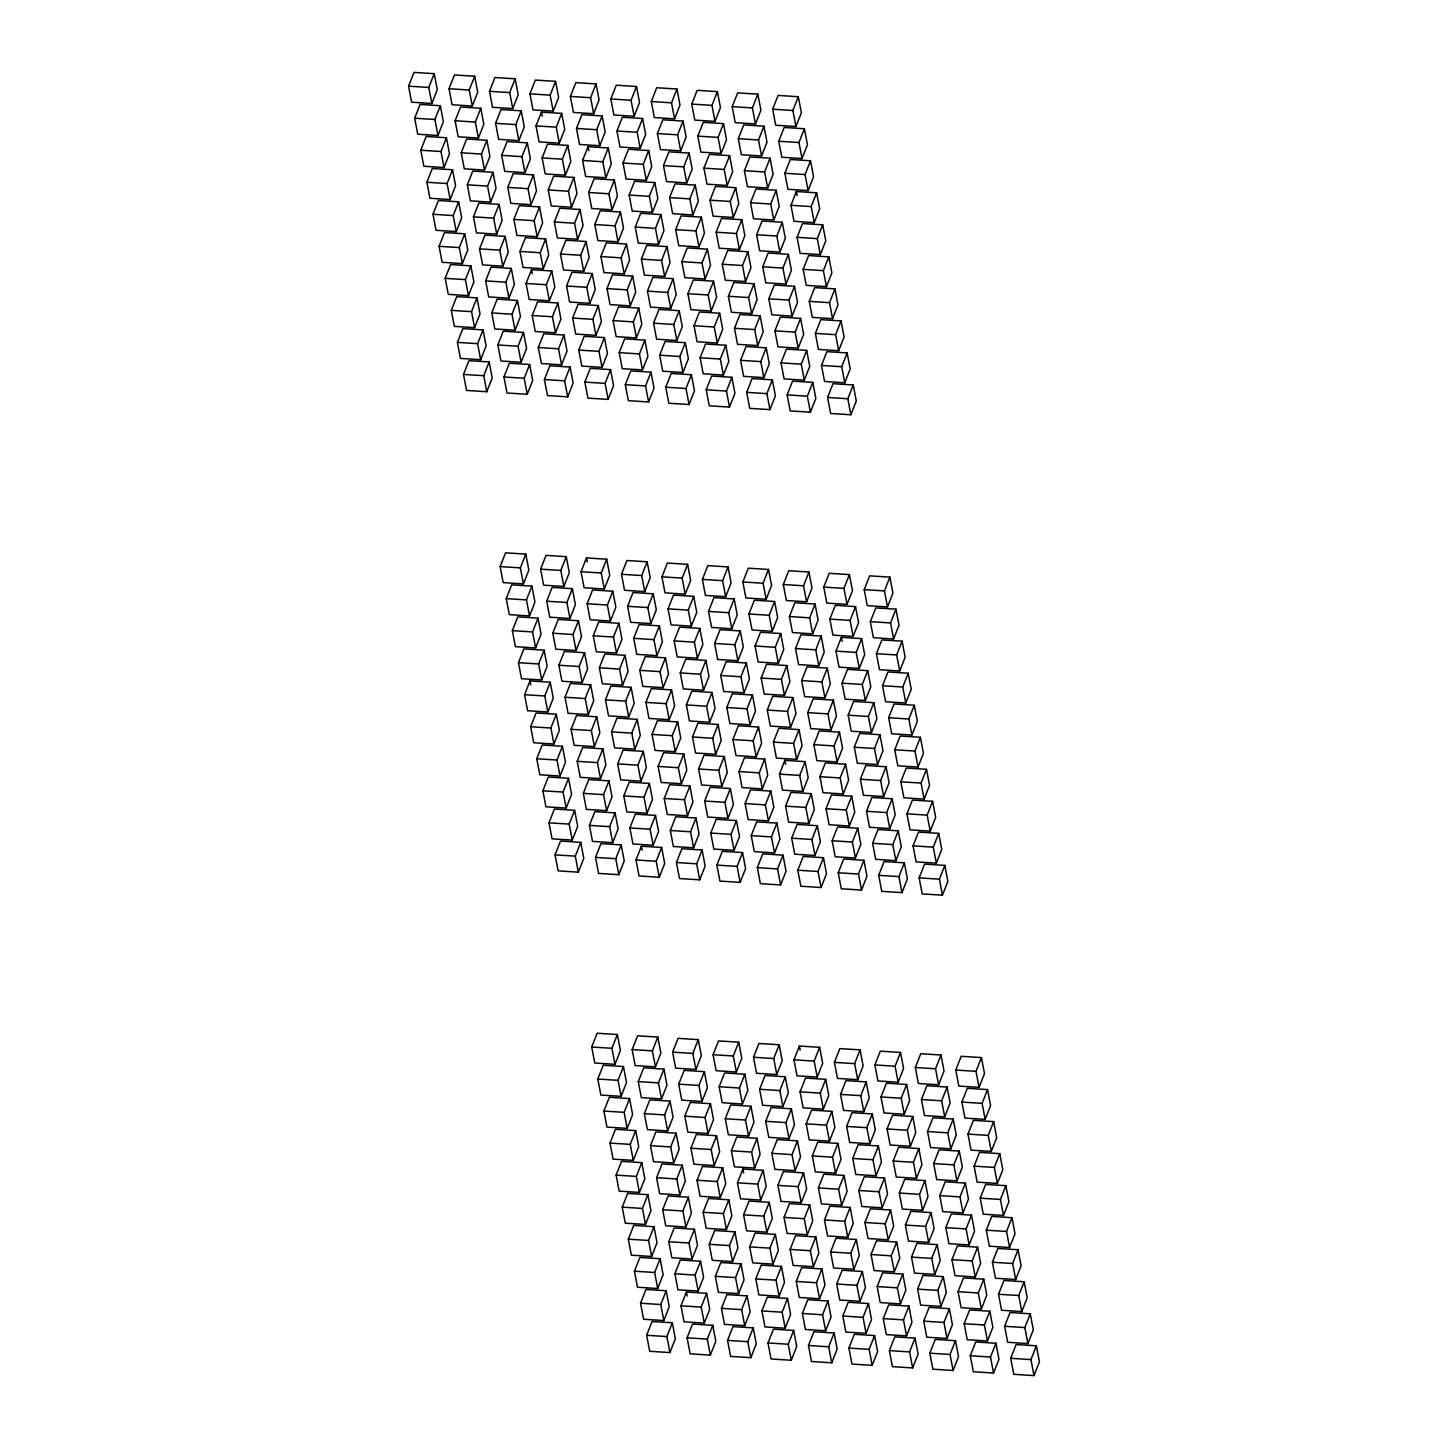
<?xml version="1.0" encoding="UTF-8"?>
<svg xmlns="http://www.w3.org/2000/svg" width="1448" height="1448" viewBox="0 0 1448 1448"><rect width="100%" height="100%" fill="white"/><g stroke="black" fill="none" stroke-linecap="round" stroke-linejoin="round"><path stroke-width="1.5" d="M408.571 86.174L414.001 72.4L434.219 73.685L437.278 89.685L431.848 103.478L411.612 102.193L408.571 86.174L428.789 87.459L434.219 73.685M414.671 118.211L420.101 104.437L440.319 105.704L443.378 121.722L437.948 135.497L417.73 134.212L414.671 118.211L434.907 119.478L440.319 105.704M420.771 150.23L426.201 136.456L446.437 137.741L449.477 153.741L444.047 167.534L423.83 166.249L420.771 150.23L441.007 151.515L446.437 137.741M449.025 88.744L454.455 74.952L474.673 76.237L477.731 92.256L472.301 106.03L452.066 104.745L449.025 88.744L469.243 90.011L474.673 76.237M426.889 182.267L432.3 168.493L452.536 169.76L455.595 185.778L450.165 199.553L429.929 198.267L426.889 182.267L447.106 183.534L452.536 169.76M455.125 120.763L460.555 106.989L480.772 108.274L483.831 124.275L478.401 138.067L458.183 136.782L455.125 120.763L475.36 122.048L480.772 108.274M432.988 214.286L438.418 200.512L458.636 201.797L461.695 217.797L456.265 231.59L436.029 230.304L432.988 214.286L453.206 215.571L458.636 201.797M461.224 152.8L466.654 139.008L486.89 140.293L489.931 156.312L484.501 170.086L464.283 168.801L461.224 152.8L481.46 154.067L486.89 140.293M489.478 91.296L494.908 77.522L515.126 78.807L518.185 94.808L512.755 108.582L492.519 107.315L489.478 91.296L509.696 92.582L515.126 78.807M439.088 246.323L444.518 232.549L464.736 233.816L467.794 249.834L462.365 263.608L442.147 262.323L439.088 246.323L459.324 247.59L464.736 233.816M467.342 184.819L472.754 171.045L492.99 172.33L496.049 188.331L490.619 202.123L470.383 200.838L467.342 184.819L487.56 186.104L492.99 172.33M495.578 123.315L501.008 109.541L521.226 110.826L524.285 126.845L518.855 140.619L498.637 139.334L495.578 123.315L515.814 124.6L521.226 110.826M445.188 278.342L450.618 264.568L470.853 265.853L473.894 281.853L468.464 295.645L448.247 294.36L445.188 278.342L465.423 279.627L470.853 265.853M473.442 216.856L478.872 203.064L499.089 204.349L502.148 220.368L496.718 234.142L476.483 232.857L473.442 216.856L493.659 218.123L499.089 204.349M501.678 155.352L507.108 141.578L527.344 142.863L530.384 158.864L524.954 172.638L504.737 171.371L501.678 155.352L521.914 156.637L527.344 142.863M529.932 93.849L535.362 80.074L555.579 81.36L558.638 97.378L553.208 111.152L532.973 109.867L529.932 93.849L550.149 95.134L555.579 81.36M451.305 310.379L456.717 296.605L476.953 297.872L480.012 313.89L474.582 327.664L454.346 326.379L451.305 310.379L471.523 311.646L476.953 297.872M479.541 248.875L484.971 235.101L505.189 236.386L508.248 252.386L502.818 266.179L482.6 264.894L479.541 248.875L499.777 250.16L505.189 236.386M507.796 187.389L513.207 173.597L533.443 174.882L536.502 190.901L531.072 204.675L510.836 203.39L507.796 187.389L528.013 188.656L533.443 174.882M536.031 125.885L541.462 112.111L561.679 113.378L564.738 129.397L559.308 143.171L539.09 141.904L536.031 125.885L556.267 127.171L561.679 113.378M457.405 342.398L462.835 328.624L483.053 329.909L486.112 345.909L480.682 359.701L460.464 358.416L457.405 342.398L477.623 343.683L483.053 329.909M485.641 280.912L491.071 267.12L511.307 268.405L514.348 284.423L508.936 298.197L488.7 296.912L485.641 280.912L505.877 282.179L511.307 268.405M513.895 219.408L519.325 205.634L539.543 206.919L542.602 222.92L537.172 236.694L516.936 235.427L513.895 219.408L534.113 220.693L539.543 206.919M542.131 157.904L547.561 144.13L567.797 145.415L570.838 161.434L565.408 175.208L545.19 173.923L542.131 157.904L562.367 159.19L567.797 145.415M570.385 96.419L575.815 82.645L596.033 83.912L599.092 99.93L593.662 113.704L573.426 112.437L570.385 96.419L590.603 97.704L596.033 83.912M463.505 374.435L468.935 360.661L489.171 361.928L492.211 377.946L486.781 391.72L466.564 390.435L463.505 374.435L483.741 375.702L489.171 361.928M491.759 312.931L497.171 299.157L517.407 300.442L520.466 316.442L515.036 330.234L494.8 328.949L491.759 312.931L511.977 314.216L517.407 300.442M519.995 251.445L525.425 237.653L545.643 238.938L548.702 254.957L543.271 268.731L523.054 267.446L519.995 251.445L540.231 252.712L545.643 238.938M548.249 189.941L553.661 176.167L573.897 177.434L576.956 193.453L571.526 207.227L551.29 205.96L548.249 189.941L568.467 191.227L573.897 177.434M576.485 128.438L581.915 114.663L602.133 115.949L605.192 131.967L599.762 145.741L579.544 144.456L576.485 128.438L596.721 129.723L602.133 115.949M497.859 344.968L503.289 331.176L523.506 332.461L526.565 348.479L521.135 362.253L500.918 360.968L497.859 344.968L518.076 346.235L523.506 332.461M526.095 283.464L531.525 269.69L551.76 270.975L554.801 286.976L549.389 300.75L529.154 299.483L526.095 283.464L546.33 284.749L551.76 270.975M554.349 221.96L559.779 208.186L579.996 209.471L583.055 225.49L577.625 239.264L557.389 237.979L554.349 221.96L574.566 223.245L579.996 209.471M582.585 160.475L588.015 146.701L608.25 147.968L611.291 163.986L605.861 177.76L585.644 176.493L582.585 160.475L602.821 161.76L608.25 147.968M610.839 98.971L616.269 85.197L636.486 86.482L639.545 102.5L634.115 116.274L613.88 114.989L610.839 98.971L631.057 100.256L636.486 86.482M503.958 376.987L509.388 363.213L529.624 364.498L532.665 380.498L527.235 394.29L507.017 393.005L503.958 376.987L524.194 378.272L529.624 364.498M532.212 315.501L537.624 301.709L557.86 302.994L560.919 319.012L555.489 332.787L535.253 331.502L532.212 315.501L552.43 316.768L557.86 302.994M560.448 253.997L565.878 240.223L586.096 241.49L589.155 257.509L583.725 271.283L563.507 270.016L560.448 253.997L580.684 255.282L586.096 241.49M588.702 192.493L594.114 178.719L614.35 180.005L617.409 196.023L611.979 209.797L591.743 208.512L588.702 192.493L608.92 193.779L614.35 180.005M616.939 131.008L622.369 117.234L642.586 118.501L645.645 134.519L640.215 148.293L619.997 147.008L616.939 131.008L637.174 132.275L642.586 118.501M538.312 347.52L543.742 333.746L563.96 335.031L567.019 351.031L561.589 364.806L541.371 363.538L538.312 347.52L558.53 348.805L563.96 335.031M566.548 286.016L571.978 272.242L592.214 273.527L595.255 289.546L589.843 303.32L569.607 302.035L566.548 286.016L586.784 287.301L592.214 273.527M594.802 224.53L600.232 210.756L620.45 212.023L623.509 228.042L618.079 241.816L597.843 240.549L594.802 224.53L615.02 225.816L620.45 212.023M623.038 163.027L628.468 149.253L648.704 150.538L651.745 166.556L646.315 180.33L626.097 179.045L623.038 163.027L643.274 164.312L648.704 150.538M651.292 101.541L656.722 87.749L676.94 89.034L679.999 105.052L674.569 118.827L654.333 117.541L651.292 101.541L671.51 102.808L676.94 89.034M544.412 379.557L549.842 365.765L570.078 367.05L573.118 383.068L567.688 396.843L547.471 395.557L544.412 379.557L564.648 380.824L570.078 367.05M572.666 318.053L578.078 304.279L598.314 305.546L601.373 321.565L595.942 335.339L575.707 334.072L572.666 318.053L592.884 319.338L598.314 305.546M600.902 256.549L606.332 242.775L626.55 244.06L629.609 260.079L624.179 273.853L603.961 272.568L600.902 256.549L621.138 257.834L626.55 244.06M629.156 195.064L634.568 181.29L654.804 182.557L657.863 198.575L652.433 212.349L632.197 211.082L629.156 195.064L649.374 196.331L654.804 182.557M657.392 133.56L662.822 119.786L683.04 121.071L686.099 137.071L680.669 150.863L660.451 149.578L657.392 133.56L677.628 134.845L683.04 121.071M578.766 350.072L584.196 336.298L604.413 337.583L607.472 353.602L602.042 367.376L581.824 366.091L578.766 350.072L598.983 351.357L604.413 337.583M607.002 288.586L612.432 274.812L632.667 276.079L635.708 292.098L630.296 305.872L610.061 304.605L607.002 288.586L627.237 289.872L632.667 276.079M500.139 566.602L505.569 552.828L525.787 554.095L528.846 570.114L523.416 583.888L503.18 582.603L500.139 566.602L520.357 567.869L525.787 554.095M635.256 227.083L640.686 213.309L660.903 214.594L663.962 230.612L658.532 244.386L638.296 243.101L635.256 227.083L655.473 228.368L660.903 214.594M663.492 165.597L668.922 151.823L689.158 153.09L692.198 169.108L686.768 182.882L666.551 181.597L663.492 165.597L683.727 166.864L689.158 153.09M691.746 104.093L697.176 90.319L717.394 91.604L720.452 107.605L715.022 121.397L694.787 120.112L691.746 104.093L711.964 105.378L717.394 91.604M584.865 382.109L590.295 368.335L610.531 369.602L613.572 385.621L608.142 399.395L587.924 398.128L584.865 382.109L605.101 383.394L610.531 369.602M613.119 320.605L618.531 306.831L638.767 308.116L641.826 324.135L636.396 337.909L616.16 336.624L613.119 320.605L633.337 321.89L638.767 308.116M506.239 598.621L511.669 584.847L531.887 586.132L534.946 602.151L529.516 615.925L509.298 614.64L506.239 598.621L526.475 599.906L531.887 586.132M641.355 259.12L646.785 245.346L667.003 246.613L670.062 262.631L664.632 276.405L644.414 275.138L641.355 259.12L661.591 260.387L667.003 246.613M669.61 197.616L675.021 183.842L695.257 185.127L698.316 201.127L692.886 214.919L672.65 213.634L669.61 197.616L689.827 198.901L695.257 185.127M697.846 136.13L703.276 122.338L723.493 123.623L726.552 139.642L721.122 153.416L700.904 152.131L697.846 136.13L718.081 137.397L723.493 123.623M619.219 352.642L624.649 338.868L644.867 340.135L647.926 356.154L642.496 369.928L622.278 368.661L619.219 352.642L639.437 353.927L644.867 340.135M512.339 630.658L517.769 616.884L538.004 618.151L541.045 634.17L535.615 647.944L515.398 646.659L512.339 630.658L532.574 631.925L538.004 618.151M647.455 291.139L652.885 277.364L673.121 278.649L676.162 294.668L670.75 308.442L650.514 307.157L647.455 291.139L667.691 292.424L673.121 278.649M540.593 569.154L546.023 555.38L566.24 556.666L569.299 572.666L563.869 586.458L543.634 585.173L540.593 569.154L560.81 570.44L566.24 556.666M675.709 229.653L681.139 215.879L701.357 217.146L704.416 233.164L698.986 246.938L678.75 245.653L675.709 229.653L695.927 230.92L701.357 217.146M703.945 168.149L709.375 154.375L729.611 155.66L732.652 171.66L727.222 185.453L707.004 184.168L703.945 168.149L724.181 169.434L729.611 155.66M732.199 106.645L737.629 92.871L757.847 94.156L760.906 110.175L755.476 123.949L735.24 122.664L732.199 106.645L752.417 107.93L757.847 94.156M625.319 384.661L630.749 370.887L650.985 372.172L654.025 388.191L648.595 401.965L628.378 400.68L625.319 384.661L645.555 385.946L650.985 372.172M518.456 662.677L523.868 648.903L544.104 650.188L547.163 666.207L541.733 679.981L521.497 678.696L518.456 662.677L538.674 663.962L544.104 650.188M653.573 323.176L658.985 309.401L679.221 310.668L682.279 326.687L676.85 340.461L656.614 339.194L653.573 323.176L673.791 324.442L679.221 310.668M546.692 601.192L552.122 587.399L572.34 588.684L575.399 604.703L569.969 618.477L549.751 617.192L546.692 601.192L566.928 602.459L572.34 588.684M681.809 261.672L687.239 247.898L707.457 249.183L710.516 265.183L705.086 278.975L684.868 277.69L681.809 261.672L702.045 262.957L707.457 249.183M710.063 200.186L715.475 186.394L735.711 187.679L738.77 203.697L733.34 217.472L713.104 216.186L710.063 200.186L730.281 201.453L735.711 187.679M738.299 138.682L743.729 124.908L763.947 126.193L767.006 142.194L761.576 155.968L741.358 154.701L738.299 138.682L758.535 139.967L763.947 126.193M524.556 694.714L529.986 680.94L550.204 682.207L553.263 698.226L547.833 712L527.597 710.715L524.556 694.714L544.774 695.981L550.204 682.207M659.673 355.194L665.103 341.42L685.32 342.705L688.379 358.724L682.949 372.498L662.731 371.213L659.673 355.194L679.89 356.479L685.32 342.705M552.792 633.21L558.222 619.436L578.458 620.721L581.499 636.722L576.069 650.514L555.851 649.229L552.792 633.21L573.028 634.495L578.458 620.721M687.909 293.709L693.339 279.935L713.574 281.202L716.615 297.22L711.203 310.994L690.967 309.709L687.909 293.709L708.144 294.976L713.574 281.202M581.046 571.725L586.476 557.933L606.694 559.218L609.753 575.236L604.323 589.01L584.087 587.725L581.046 571.725L601.264 572.992L606.694 559.218M716.163 232.205L721.593 218.431L741.81 219.716L744.869 235.716L739.439 249.508L719.204 248.223L716.163 232.205L736.38 233.49L741.81 219.716M744.399 170.701L749.829 156.927L770.064 158.212L773.105 174.231L767.675 188.005L747.458 186.72L744.399 170.701L764.635 171.986L770.064 158.212M772.653 109.215L778.083 95.441L798.301 96.708L801.359 112.727L795.929 126.501L775.694 125.234L772.653 109.215L792.87 110.501L798.301 96.708M530.656 726.733L536.086 712.959L556.304 714.244L559.362 730.263L553.932 744.037L533.715 742.752L530.656 726.733L550.892 728.018L556.304 714.244M665.772 387.231L671.202 373.457L691.438 374.724L694.479 390.743L689.049 404.517L668.831 403.25L665.772 387.231L686.008 388.498L691.438 374.724M558.91 665.247L564.322 651.455L584.558 652.74L587.616 668.759L582.187 682.533L561.951 681.248L558.91 665.247L579.128 666.514L584.558 652.74M694.026 325.728L699.438 311.954L719.674 313.239L722.733 329.239L717.303 343.031L697.067 341.746L694.026 325.728L714.244 327.013L719.674 313.239M587.146 603.744L592.576 589.97L612.794 591.255L615.852 607.255L610.423 621.047L590.205 619.762L587.146 603.744L607.382 605.029L612.794 591.255M722.262 264.242L727.692 250.45L747.91 251.735L750.969 267.753L745.539 281.527L725.321 280.242L722.262 264.242L742.498 265.509L747.91 251.735M750.516 202.738L755.928 188.964L776.164 190.249L779.223 206.25L773.793 220.024L753.557 218.757L750.516 202.738L770.734 204.023L776.164 190.249M778.753 141.234L784.183 127.46L804.4 128.745L807.459 144.764L802.029 158.538L781.811 157.253L778.753 141.234L798.988 142.519L804.4 128.745M536.755 758.77L542.186 744.996L562.421 746.263L565.462 762.281L560.05 776.056L539.814 774.771L536.755 758.77L556.991 760.037L562.421 746.263M565.01 697.266L570.44 683.492L590.657 684.777L593.716 700.778L588.286 714.57L568.069 713.285L565.01 697.266L585.227 698.551L590.657 684.777M700.126 357.765L705.556 343.991L725.774 345.257L728.833 361.276L723.403 375.05L703.185 373.765L700.126 357.765L720.344 359.032L725.774 345.257M593.246 635.781L598.676 621.988L618.911 623.274L621.952 639.292L616.522 653.066L596.304 651.781L593.246 635.781L613.481 637.048L618.911 623.274M728.362 296.261L733.792 282.487L754.028 283.772L757.069 299.772L751.657 313.564L731.421 312.279L728.362 296.261L748.598 297.546L754.028 283.772M621.5 574.277L626.93 560.503L647.147 561.788L650.206 577.788L644.776 591.562L624.541 590.295L621.5 574.277L641.717 575.562L647.147 561.788M756.616 234.775L762.046 220.983L782.264 222.268L785.323 238.287L779.893 252.061L759.657 250.776L756.616 234.775L776.834 236.042L782.264 222.268M784.852 173.271L790.282 159.497L810.518 160.764L813.559 176.783L808.129 190.557L787.911 189.29L784.852 173.271L805.088 174.556L810.518 160.764M542.873 790.789L548.285 777.015L568.521 778.3L571.58 794.319L566.15 808.093L545.914 806.808L542.873 790.789L563.091 792.074L568.521 778.3M571.109 729.303L576.539 715.511L596.757 716.796L599.816 732.815L594.386 746.589L574.168 745.304L571.109 729.303L591.345 730.57L596.757 716.796M706.226 389.784L711.656 376.009L731.892 377.294L734.932 393.295L729.502 407.087L709.285 405.802L706.226 389.784L726.462 391.069L731.892 377.294M599.363 667.799L604.775 654.025L625.011 655.311L628.07 671.311L622.64 685.103L602.404 683.818L599.363 667.799L619.581 669.085L625.011 655.311M734.48 328.298L739.892 314.506L760.128 315.791L763.187 331.809L757.756 345.583L737.521 344.298L734.48 328.298L754.698 329.565L760.128 315.791M627.599 606.296L633.029 592.522L653.247 593.807L656.306 609.825L650.876 623.599L630.658 622.314L627.599 606.296L647.835 607.581L653.247 593.807M762.716 266.794L768.146 253.02L788.364 254.305L791.423 270.305L785.993 284.079L765.775 282.812L762.716 266.794L782.952 268.079L788.364 254.305M790.97 205.29L796.382 191.516L816.618 192.801L819.677 208.82L814.247 222.594L794.011 221.309L790.97 205.29L811.188 206.575L816.618 192.801M548.973 822.826L554.403 809.052L574.621 810.319L577.68 826.337L572.25 840.111L552.032 838.826L548.973 822.826L569.191 824.093L574.621 810.319M577.209 761.322L582.639 747.548L602.875 748.833L605.916 764.834L600.504 778.626L580.268 777.341L577.209 761.322L597.445 762.607L602.875 748.833M605.463 699.837L610.893 686.044L631.111 687.329L634.17 703.348L628.74 717.122L608.522 715.837L605.463 699.837L625.681 701.104L631.111 687.329M740.58 360.317L746.01 346.543L766.227 347.828L769.286 363.828L763.856 377.62L743.639 376.335L740.58 360.317L760.797 361.602L766.227 347.828M633.699 638.333L639.129 624.559L659.365 625.844L662.406 641.844L656.976 655.618L636.758 654.351L633.699 638.333L653.935 639.618L659.365 625.844M768.816 298.831L774.246 285.039L794.481 286.324L797.522 302.342L792.11 316.117L771.875 314.831L768.816 298.831L789.051 300.098L794.481 286.324M661.953 576.829L667.383 563.055L687.601 564.34L690.66 580.358L685.23 594.133L664.994 592.847L661.953 576.829L682.171 578.114L687.601 564.34M797.07 237.327L802.5 223.553L822.717 224.82L825.776 240.839L820.346 254.613L800.129 253.346L797.07 237.327L817.287 238.612L822.717 224.82M555.073 854.845L560.503 841.071L580.739 842.356L583.779 858.374L578.349 872.149L558.132 870.863L555.073 854.845L575.309 856.13L580.739 842.356M583.327 793.359L588.757 779.567L608.975 780.852L612.033 796.871L606.603 810.645L586.368 809.36L583.327 793.359L603.544 794.626L608.975 780.852M611.563 731.855L616.993 718.081L637.211 719.366L640.269 735.367L634.839 749.159L614.622 747.874L611.563 731.855L631.799 733.141L637.211 719.366M746.679 392.354L752.109 378.562L772.345 379.847L775.386 395.865L769.956 409.639L749.738 408.354L746.679 392.354L766.915 393.621L772.345 379.847M639.817 670.352L645.229 656.577L665.465 657.863L668.524 673.881L663.094 687.655L642.858 686.37L639.817 670.352L660.035 671.637L665.465 657.863M774.933 330.85L780.345 317.076L800.581 318.361L803.64 334.361L798.21 348.135L777.974 346.868L774.933 330.85L795.151 332.135L800.581 318.361M668.053 608.866L673.483 595.092L693.701 596.359L696.76 612.377L691.33 626.151L671.112 624.884L668.053 608.866L688.289 610.151L693.701 596.359M803.169 269.346L808.599 255.572L828.817 256.857L831.876 272.876L826.446 286.65L806.228 285.365L803.169 269.346L823.405 270.631L828.817 256.857M589.427 825.378L594.856 811.604L615.074 812.889L618.133 828.889L612.703 842.682L592.485 841.397L589.427 825.378L609.644 826.663L615.074 812.889M617.663 763.892L623.092 750.1L643.328 751.385L646.369 767.404L640.957 781.178L620.721 779.893L617.663 763.892L637.898 765.159L643.328 751.385M645.917 702.389L651.347 688.615L671.564 689.9L674.623 705.9L669.193 719.674L648.976 718.407L645.917 702.389L666.134 703.674L671.564 689.9M781.033 362.887L786.463 349.095L806.681 350.38L809.74 366.398L804.31 380.172L784.092 378.887L781.033 362.887L801.251 364.154L806.681 350.38M674.153 640.885L679.583 627.111L699.818 628.396L702.859 644.414L697.429 658.188L677.212 656.903L674.153 640.885L694.388 642.17L699.818 628.396M809.269 301.383L814.699 287.609L834.935 288.876L837.976 304.894L832.564 318.669L812.328 317.402L809.269 301.383L829.505 302.668L834.935 288.876M702.407 579.399L707.837 565.625L728.054 566.892L731.113 582.911L725.683 596.685L705.447 595.418L702.407 579.399L722.624 580.666L728.054 566.892M595.526 857.415L600.956 843.641L621.192 844.908L624.233 860.927L618.803 874.701L598.585 873.416L595.526 857.415L615.762 858.682L621.192 844.908M623.78 795.911L629.21 782.137L649.428 783.422L652.487 799.423L647.057 813.215L626.821 811.93L623.78 795.911L643.998 797.196L649.428 783.422M652.016 734.408L657.446 720.633L677.664 721.919L680.723 737.937L675.293 751.711L655.075 750.426L652.016 734.408L672.252 735.693L677.664 721.919M787.133 394.906L792.563 381.132L812.799 382.417L815.839 398.417L810.409 412.191L790.192 410.924L787.133 394.906L807.369 396.191L812.799 382.417M680.27 672.922L685.682 659.148L705.918 660.415L708.977 676.433L703.547 690.207L683.311 688.94L680.27 672.922L700.488 674.207L705.918 660.415M815.387 333.402L820.817 319.628L841.035 320.913L844.094 336.932L838.664 350.706L818.428 349.421L815.387 333.402L835.605 334.687L841.035 320.913M708.506 611.418L713.936 597.644L734.154 598.929L737.213 614.947L731.783 628.722L711.565 627.437L708.506 611.418L728.742 612.703L734.154 598.929M629.88 827.948L635.31 814.156L655.528 815.441L658.587 831.46L653.157 845.234L632.939 843.949L629.88 827.948L650.098 829.215L655.528 815.441M658.116 766.444L663.546 752.67L683.782 753.956L686.823 769.956L681.411 783.73L661.175 782.463L658.116 766.444L678.352 767.73L683.782 753.956M686.37 704.941L691.8 691.167L712.018 692.452L715.077 708.47L709.647 722.244L689.429 720.959L686.37 704.941L706.588 706.226L712.018 692.452M821.487 365.439L826.917 351.665L847.134 352.932L850.193 368.95L844.763 382.724L824.546 381.458L821.487 365.439L841.704 366.724L847.134 352.932M714.606 643.455L720.036 629.681L740.272 630.948L743.313 646.966L737.883 660.74L717.665 659.474L714.606 643.455L734.842 644.74L740.272 630.948M742.86 581.951L748.29 568.177L768.508 569.462L771.567 585.481L766.137 599.255L745.901 597.97L742.86 581.951L763.078 583.236L768.508 569.462M635.98 859.967L641.41 846.193L661.646 847.478L664.686 863.479L659.256 877.271L639.039 875.986L635.98 859.967L656.216 861.252L661.646 847.478M664.234 798.463L669.664 784.689L689.881 785.974L692.94 801.993L687.51 815.767L667.275 814.482L664.234 798.463L684.452 799.749L689.881 785.974M692.47 736.978L697.9 723.204L718.118 724.471L721.176 740.489L715.746 754.263L695.529 752.996L692.47 736.978L712.706 738.263L718.118 724.471M827.586 397.458L833.016 383.684L853.252 384.969L856.293 400.987L850.863 414.762L830.645 413.476L827.586 397.458L847.822 398.743L853.252 384.969M720.724 675.474L726.136 661.7L746.372 662.985L749.431 679.003L744 692.778L723.765 691.492L720.724 675.474L740.942 676.759L746.372 662.985M748.96 613.988L754.39 600.214L774.608 601.481L777.666 617.5L772.236 631.274L752.019 629.989L748.96 613.988L769.196 615.255L774.608 601.481M670.334 830.5L675.764 816.726L695.981 818.011L699.04 834.012L693.61 847.786L673.392 846.519L670.334 830.5L690.551 831.786L695.981 818.011M698.569 768.997L704 755.222L724.235 756.508L727.276 772.526L721.864 786.3L701.628 785.015L698.569 768.997L718.805 770.282L724.235 756.508M591.707 1047.013L597.137 1033.239L617.355 1034.524L620.414 1050.542L614.984 1064.316L594.748 1063.031L591.707 1047.013L611.925 1048.298L617.355 1034.524M726.824 707.511L732.254 693.737L752.471 695.004L755.53 711.022L750.1 724.796L729.883 723.529L726.824 707.511L747.041 708.796L752.471 695.004M755.06 646.007L760.49 632.233L780.725 633.518L783.766 649.537L778.336 663.311L758.119 662.026L755.06 646.007L775.295 647.292L780.725 633.518M783.314 584.521L788.744 570.729L808.961 572.014L812.02 588.033L806.59 601.807L786.355 600.522L783.314 584.521L803.531 585.788L808.961 572.014M676.433 862.519L681.863 848.745L702.099 850.03L705.14 866.049L699.71 879.823L679.492 878.538L676.433 862.519L696.669 863.804L702.099 850.03M704.687 801.034L710.117 787.26L730.335 788.526L733.394 804.545L727.964 818.319L707.728 817.052L704.687 801.034L724.905 802.319L730.335 788.526M597.807 1079.05L603.237 1065.275L623.455 1066.543L626.513 1082.561L621.083 1096.335L600.866 1095.068L597.807 1079.05L618.043 1080.317L623.455 1066.543M732.923 739.53L738.353 725.756L758.571 727.041L761.63 743.059L756.2 756.833L735.982 755.548L732.923 739.53L753.159 740.815L758.571 727.041M761.177 678.044L766.589 664.27L786.825 665.537L789.884 681.556L784.454 695.33L764.218 694.044L761.177 678.044L781.395 679.311L786.825 665.537M789.413 616.54L794.843 602.766L815.061 604.051L818.12 620.052L812.69 633.844L792.472 632.559L789.413 616.54L809.649 617.825L815.061 604.051M710.787 833.053L716.217 819.278L736.435 820.564L739.494 836.582L734.064 850.356L713.846 849.071L710.787 833.053L731.005 834.338L736.435 820.564M603.906 1111.069L609.337 1097.294L629.572 1098.58L632.613 1114.598L627.183 1128.372L606.965 1127.087L603.906 1111.069L624.142 1112.354L629.572 1098.58M739.023 771.567L744.453 757.793L764.689 759.06L767.73 775.078L762.318 788.852L742.082 787.585L739.023 771.567L759.259 772.852L764.689 759.06M632.161 1049.583L637.591 1035.809L657.808 1037.076L660.867 1053.094L655.437 1066.868L635.201 1065.583L632.161 1049.583L652.378 1050.85L657.808 1037.076M767.277 710.063L772.707 696.289L792.925 697.574L795.984 713.592L790.554 727.367L770.336 726.082L767.277 710.063L787.495 711.348L792.925 697.574M795.513 648.577L800.943 634.785L821.179 636.07L824.22 652.089L818.79 665.863L798.572 664.578L795.513 648.577L815.749 649.844L821.179 636.07M823.767 587.074L829.197 573.299L849.415 574.585L852.474 590.585L847.044 604.359L826.808 603.092L823.767 587.074L843.985 588.359L849.415 574.585M716.887 865.09L722.317 851.315L742.553 852.582L745.593 868.601L740.163 882.375L719.946 881.108L716.887 865.09L737.123 866.375L742.553 852.582M610.024 1143.105L615.436 1129.331L635.672 1130.598L638.731 1146.617L633.301 1160.391L613.065 1159.124L610.024 1143.105L630.242 1144.372L635.672 1130.598M745.141 803.586L750.571 789.812L770.789 791.097L773.847 807.115L768.417 820.889L748.182 819.604L745.141 803.586L765.359 804.871L770.789 791.097M638.26 1081.602L643.69 1067.828L663.908 1069.113L666.967 1085.113L661.537 1098.905L641.319 1097.62L638.26 1081.602L658.496 1082.887L663.908 1069.113M773.377 742.1L778.807 728.326L799.024 729.593L802.083 745.611L796.653 759.386L776.436 758.1L773.377 742.1L793.613 743.367L799.024 729.593M801.631 680.596L807.043 666.822L827.279 668.107L830.337 684.108L824.908 697.9L804.672 696.615L801.631 680.596L821.849 681.881L827.279 668.107M829.867 619.111L835.297 605.318L855.515 606.603L858.574 622.622L853.144 636.396L832.926 635.111L829.867 619.111L850.103 620.378L855.515 606.603M616.124 1175.124L621.554 1161.35L641.772 1162.635L644.831 1178.654L639.401 1192.428L619.183 1191.143L616.124 1175.124L636.342 1176.41L641.772 1162.635M751.24 835.623L756.671 821.849L776.888 823.116L779.947 839.134L774.517 852.908L754.299 851.641L751.24 835.623L771.458 836.908L776.888 823.116M644.36 1113.639L649.79 1099.865L670.026 1101.132L673.067 1117.15L667.655 1130.924L647.419 1129.639L644.36 1113.639L664.596 1114.906L670.026 1101.132M779.476 774.119L784.906 760.345L805.142 761.63L808.183 777.648L802.771 791.423L782.535 790.137L779.476 774.119L799.712 775.404L805.142 761.63M672.614 1052.135L678.044 1038.361L698.262 1039.646L701.321 1055.646L695.891 1069.438L675.655 1068.153L672.614 1052.135L692.832 1053.42L698.262 1039.646M807.731 712.633L813.161 698.841L833.378 700.126L836.437 716.145L831.007 729.919L810.789 728.634L807.731 712.633L827.948 713.9L833.378 700.126M835.967 651.129L841.397 637.355L861.632 638.64L864.673 654.641L859.243 668.433L839.026 667.148L835.967 651.129L856.202 652.414L861.632 638.64M864.221 589.626L869.651 575.851L889.868 577.137L892.927 593.155L887.497 606.929L867.261 605.644L864.221 589.626L884.438 590.911L889.868 577.137M622.224 1207.161L627.654 1193.387L647.871 1194.654L650.93 1210.673L645.5 1224.447L625.283 1223.18L622.224 1207.161L642.46 1208.428L647.871 1194.654M757.34 867.642L762.77 853.868L783.006 855.153L786.047 871.171L780.617 884.945L760.399 883.66L757.34 867.642L777.576 868.927L783.006 855.153M650.478 1145.658L655.89 1131.884L676.125 1133.169L679.184 1149.169L673.754 1162.961L653.519 1161.676L650.478 1145.658L670.696 1146.943L676.125 1133.169M785.594 806.156L791.024 792.382L811.242 793.649L814.301 809.667L808.871 823.441L788.635 822.156L785.594 806.156L805.812 807.423L811.242 793.649M678.714 1084.172L684.144 1070.38L704.361 1071.665L707.42 1087.683L701.99 1101.457L681.773 1100.172L678.714 1084.172L698.95 1085.439L704.361 1071.665M813.83 744.652L819.26 730.878L839.478 732.163L842.537 748.164L837.107 761.956L816.889 760.671L813.83 744.652L834.066 745.937L839.478 732.163M842.084 683.166L847.496 669.374L867.732 670.659L870.791 686.678L865.361 700.452L845.125 699.167L842.084 683.166L862.302 684.433L867.732 670.659M870.32 621.663L875.75 607.889L895.968 609.174L899.027 625.174L893.597 638.948L873.379 637.681L870.32 621.663L890.556 622.948L895.968 609.174M628.323 1239.18L633.753 1225.406L653.989 1226.691L657.03 1242.71L651.618 1256.484L631.382 1255.199L628.323 1239.18L648.559 1240.465L653.989 1226.691M656.577 1177.695L662.008 1163.92L682.225 1165.188L685.284 1181.206L679.854 1194.98L659.636 1193.695L656.577 1177.695L676.795 1178.962L682.225 1165.188M791.694 838.175L797.124 824.401L817.342 825.686L820.401 841.704L814.971 855.478L794.753 854.193L791.694 838.175L811.912 839.46L817.342 825.686M684.814 1116.191L690.244 1102.417L710.479 1103.702L713.52 1119.702L708.108 1133.494L687.872 1132.209L684.814 1116.191L705.049 1117.476L710.479 1103.702M819.93 776.689L825.36 762.897L845.596 764.182L848.637 780.201L843.225 793.975L822.989 792.689L819.93 776.689L840.166 777.956L845.596 764.182M713.068 1054.705L718.498 1040.913L738.715 1042.198L741.774 1058.216L736.344 1071.991L716.108 1070.706L713.068 1054.705L733.285 1055.972L738.715 1042.198M848.184 715.185L853.614 701.411L873.832 702.696L876.891 718.697L871.461 732.489L851.243 731.204L848.184 715.185L868.402 716.47L873.832 702.696M876.42 653.682L881.85 639.907L902.086 641.192L905.127 657.211L899.715 670.985L879.479 669.7L876.42 653.682L896.656 654.967L902.086 641.192M634.441 1271.217L639.871 1257.443L660.089 1258.71L663.148 1274.729L657.718 1288.503L637.482 1287.236L634.441 1271.217L654.659 1272.484L660.089 1258.71M662.677 1209.714L668.107 1195.939L688.343 1197.225L691.384 1213.225L685.954 1227.017L665.736 1225.732L662.677 1209.714L682.913 1210.999L688.343 1197.225M797.794 870.212L803.224 856.438L823.46 857.705L826.5 873.723L821.07 887.497L800.853 886.212L797.794 870.212L818.029 871.479L823.46 857.705M690.931 1148.228L696.343 1134.436L716.579 1135.721L719.638 1151.739L714.208 1165.513L693.972 1164.228L690.931 1148.228L711.149 1149.495L716.579 1135.721M826.048 808.708L831.478 794.934L851.696 796.219L854.754 812.219L849.324 826.012L829.089 824.726L826.048 808.708L846.266 809.993L851.696 796.219M719.167 1086.724L724.597 1072.95L744.815 1074.235L747.874 1090.235L742.444 1104.01L722.226 1102.743L719.167 1086.724L739.403 1088.009L744.815 1074.235M854.284 747.222L859.714 733.43L879.932 734.715L882.99 750.734L877.56 764.508L857.343 763.223L854.284 747.222L874.52 748.489L879.932 734.715M882.538 685.719L887.95 671.944L908.186 673.23L911.245 689.23L905.814 703.004L885.579 701.737L882.538 685.719L902.756 687.004L908.186 673.23M640.541 1303.236L645.971 1289.462L666.189 1290.747L669.248 1306.766L663.817 1320.54L643.6 1319.255L640.541 1303.236L660.759 1304.521L666.189 1290.747M668.777 1241.75L674.207 1227.976L694.443 1229.243L697.484 1245.262L692.072 1259.036L671.836 1257.751L668.777 1241.75L689.013 1243.017L694.443 1229.243M697.031 1180.247L702.461 1166.473L722.679 1167.758L725.738 1183.758L720.308 1197.55L700.09 1196.265L697.031 1180.247L717.249 1181.532L722.679 1167.758M832.148 840.745L837.577 826.953L857.795 828.238L860.854 844.256L855.424 858.031L835.206 856.745L832.148 840.745L852.365 842.012L857.795 828.238M725.267 1118.761L730.697 1104.969L750.933 1106.254L753.974 1122.272L748.562 1136.046L728.326 1134.761L725.267 1118.761L745.503 1120.028L750.933 1106.254M860.384 779.241L865.814 765.467L886.049 766.752L889.09 782.753L883.678 796.545L863.442 795.26L860.384 779.241L880.619 780.526L886.049 766.752M753.521 1057.257L758.951 1043.483L779.169 1044.75L782.228 1060.769L776.798 1074.543L756.562 1073.276L753.521 1057.257L773.739 1058.542L779.169 1044.75M888.638 717.737L894.068 703.963L914.285 705.248L917.344 721.267L911.914 735.041L891.697 733.756L888.638 717.737L908.855 719.023L914.285 705.248M646.641 1335.273L652.071 1321.499L672.306 1322.766L675.347 1338.785L669.917 1352.559L649.699 1351.292L646.641 1335.273L666.876 1336.558L672.306 1322.766M674.895 1273.769L680.325 1259.995L700.542 1261.28L703.601 1277.299L698.171 1291.073L677.936 1289.788L674.895 1273.769L695.112 1275.055L700.542 1261.28M703.131 1212.284L708.561 1198.492L728.796 1199.777L731.837 1215.795L726.407 1229.569L706.19 1228.284L703.131 1212.284L723.366 1213.551L728.796 1199.777M838.247 872.764L843.677 858.99L863.913 860.275L866.954 876.275L861.524 890.067L841.306 888.782L838.247 872.764L858.483 874.049L863.913 860.275M731.385 1150.78L736.797 1137.006L757.033 1138.291L760.091 1154.291L754.661 1168.065L734.426 1166.798L731.385 1150.78L751.603 1152.065L757.033 1138.291M866.501 811.278L871.931 797.486L892.149 798.771L895.208 814.79L889.778 828.564L869.542 827.279L866.501 811.278L886.719 812.545L892.149 798.771M759.621 1089.276L765.051 1075.502L785.269 1076.787L788.327 1092.806L782.897 1106.58L762.68 1105.295L759.621 1089.276L779.857 1090.561L785.269 1076.787M894.737 749.774L900.167 736L920.403 737.285L923.444 753.286L918.014 767.06L897.796 765.793L894.737 749.774L914.973 751.059L920.403 737.285M680.994 1305.806L686.424 1292.032L706.642 1293.299L709.701 1309.318L704.271 1323.092L684.053 1321.807L680.994 1305.806L701.212 1307.073L706.642 1293.299M709.23 1244.303L714.66 1230.529L734.896 1231.814L737.937 1247.814L732.525 1261.606L712.289 1260.321L709.23 1244.303L729.466 1245.588L734.896 1231.814M737.485 1182.817L742.914 1169.025L763.132 1170.31L766.191 1186.328L760.761 1200.102L740.543 1198.817L737.485 1182.817L757.702 1184.084L763.132 1170.31M872.601 843.297L878.031 829.523L898.249 830.808L901.308 846.809L895.878 860.601L875.66 859.316L872.601 843.297L892.819 844.582L898.249 830.808M765.721 1121.313L771.151 1107.539L791.386 1108.806L794.427 1124.825L789.015 1138.599L768.779 1137.332L765.721 1121.313L785.956 1122.598L791.386 1108.806M900.837 781.793L906.267 768.019L926.503 769.304L929.544 785.323L924.132 799.097L903.896 797.812L900.837 781.793L921.073 783.078L926.503 769.304M793.975 1059.809L799.405 1046.035L819.622 1047.32L822.681 1063.339L817.251 1077.113L797.015 1075.828L793.975 1059.809L814.192 1061.094L819.622 1047.32M687.094 1337.825L692.524 1324.051L712.76 1325.336L715.801 1341.355L710.371 1355.129L690.153 1353.844L687.094 1337.825L707.33 1339.11L712.76 1325.336M715.348 1276.34L720.778 1262.547L740.996 1263.832L744.055 1279.851L738.625 1293.625L718.389 1292.34L715.348 1276.34L735.566 1277.607L740.996 1263.832M743.584 1214.836L749.014 1201.062L769.25 1202.347L772.291 1218.347L766.861 1232.121L746.643 1230.854L743.584 1214.836L763.82 1216.121L769.25 1202.347M878.701 875.334L884.131 861.542L904.366 862.827L907.407 878.846L901.977 892.62L881.76 891.335L878.701 875.334L898.937 876.601L904.366 862.827M771.838 1153.332L777.25 1139.558L797.486 1140.843L800.545 1156.861L795.115 1170.636L774.879 1169.351L771.838 1153.332L792.056 1154.617L797.486 1140.843M906.955 813.83L912.385 800.056L932.603 801.341L935.661 817.342L930.231 831.116L909.996 829.849L906.955 813.83L927.173 815.115L932.603 801.341M800.074 1091.846L805.504 1078.072L825.722 1079.339L828.781 1095.358L823.351 1109.132L803.133 1107.865L800.074 1091.846L820.31 1093.131L825.722 1079.339M721.448 1308.359L726.878 1294.584L747.096 1295.87L750.154 1311.87L744.725 1325.662L724.507 1324.377L721.448 1308.359L741.666 1309.644L747.096 1295.87M749.684 1246.873L755.114 1233.081L775.35 1234.366L778.391 1250.384L772.979 1264.158L752.743 1262.873L749.684 1246.873L769.92 1248.14L775.35 1234.366M777.938 1185.369L783.368 1171.595L803.586 1172.862L806.645 1188.88L801.215 1202.655L780.997 1201.388L777.938 1185.369L798.156 1186.654L803.586 1172.862M913.054 845.849L918.485 832.075L938.702 833.36L941.761 849.379L936.331 863.153L916.113 861.868L913.054 845.849L933.272 847.134L938.702 833.36M806.174 1123.865L811.604 1110.091L831.84 1111.376L834.881 1127.395L829.469 1141.169L809.233 1139.884L806.174 1123.865L826.41 1125.15L831.84 1111.376M834.428 1062.38L839.858 1048.605L860.076 1049.872L863.135 1065.891L857.705 1079.665L837.469 1078.398L834.428 1062.38L854.646 1063.647L860.076 1049.872M727.548 1340.395L732.978 1326.603L753.213 1327.888L756.254 1343.907L750.824 1357.681L730.606 1356.396L727.548 1340.395L747.783 1341.663L753.213 1327.888M755.802 1278.892L761.232 1265.118L781.449 1266.403L784.508 1282.403L779.078 1296.177L758.842 1294.91L755.802 1278.892L776.019 1280.177L781.449 1266.403M784.038 1217.388L789.468 1203.614L809.704 1204.899L812.744 1220.917L807.314 1234.691L787.097 1233.406L784.038 1217.388L804.274 1218.673L809.704 1204.899M919.154 877.886L924.584 864.112L944.82 865.397L947.861 881.398L942.431 895.172L922.213 893.905L919.154 877.886L939.39 879.171L944.82 865.397M812.292 1155.902L817.704 1142.128L837.939 1143.395L840.998 1159.414L835.568 1173.188L815.333 1171.921L812.292 1155.902L832.51 1157.187L837.939 1143.395M840.528 1094.398L845.958 1080.624L866.176 1081.909L869.234 1097.928L863.804 1111.702L843.587 1110.417L840.528 1094.398L860.764 1095.684L866.176 1081.909M761.901 1310.929L767.331 1297.137L787.549 1298.422L790.608 1314.44L785.178 1328.214L764.96 1326.929L761.901 1310.929L782.119 1312.196L787.549 1298.422M790.137 1249.425L795.567 1235.651L815.803 1236.918L818.844 1252.936L813.432 1266.71L793.196 1265.443L790.137 1249.425L810.373 1250.71L815.803 1236.918M818.391 1187.921L823.822 1174.147L844.039 1175.432L847.098 1191.451L841.668 1205.225L821.45 1203.94L818.391 1187.921L838.609 1189.206L844.039 1175.432M846.628 1126.435L852.058 1112.661L872.293 1113.928L875.334 1129.947L869.922 1143.721L849.686 1142.454L846.628 1126.435L866.863 1127.702L872.293 1113.928M874.882 1064.932L880.312 1051.158L900.529 1052.443L903.588 1068.443L898.158 1082.235L877.922 1080.95L874.882 1064.932L895.099 1066.217L900.529 1052.443M768.001 1342.948L773.431 1329.174L793.667 1330.459L796.708 1346.459L791.278 1360.251L771.06 1358.966L768.001 1342.948L788.237 1344.233L793.667 1330.459M796.255 1281.444L801.685 1267.67L821.903 1268.955L824.962 1284.973L819.532 1298.747L799.296 1297.462L796.255 1281.444L816.473 1282.729L821.903 1268.955M824.491 1219.958L829.921 1206.184L850.157 1207.451L853.198 1223.47L847.768 1237.244L827.55 1235.977L824.491 1219.958L844.727 1221.243L850.157 1207.451M852.745 1158.454L858.157 1144.68L878.393 1145.965L881.452 1161.984L876.022 1175.758L855.786 1174.473L852.745 1158.454L872.963 1159.739L878.393 1145.965M880.981 1096.969L886.411 1083.195L906.629 1084.461L909.688 1100.48L904.258 1114.254L884.04 1112.969L880.981 1096.969L901.217 1098.236L906.629 1084.461M802.355 1313.481L807.785 1299.707L828.003 1300.992L831.062 1316.992L825.631 1330.766L805.414 1329.499L802.355 1313.481L822.573 1314.766L828.003 1300.992M830.591 1251.977L836.021 1238.203L856.257 1239.488L859.298 1255.506L853.886 1269.281L833.65 1267.995L830.591 1251.977L850.827 1253.262L856.257 1239.488M858.845 1190.491L864.275 1176.717L884.493 1177.984L887.552 1194.003L882.122 1207.777L861.904 1206.51L858.845 1190.491L879.063 1191.758L884.493 1177.984M887.081 1128.987L892.511 1115.213L912.747 1116.499L915.788 1132.499L910.376 1146.291L890.14 1145.006L887.081 1128.987L907.317 1130.273L912.747 1116.499M915.335 1067.502L920.765 1053.71L940.983 1054.995L944.042 1071.013L938.612 1084.787L918.376 1083.502L915.335 1067.502L935.553 1068.769L940.983 1054.995M808.455 1345.5L813.885 1331.726L834.12 1333.011L837.161 1349.029L831.731 1362.803L811.514 1361.518L808.455 1345.5L828.69 1346.785L834.12 1333.011M836.709 1284.014L842.139 1270.24L862.356 1271.507L865.415 1287.525L859.985 1301.3L839.75 1300.033L836.709 1284.014L856.926 1285.299L862.356 1271.507M864.945 1222.51L870.375 1208.736L890.611 1210.021L893.651 1226.04L888.221 1239.814L868.004 1238.529L864.945 1222.51L885.181 1223.795L890.611 1210.021M893.199 1161.025L898.611 1147.25L918.846 1148.517L921.905 1164.536L916.475 1178.31L896.24 1177.025L893.199 1161.025L913.417 1162.292L918.846 1148.517M921.435 1099.521L926.865 1085.747L947.082 1087.032L950.141 1103.032L944.711 1116.824L924.494 1115.539L921.435 1099.521L941.671 1100.806L947.082 1087.032M842.808 1316.033L848.238 1302.259L868.456 1303.544L871.515 1319.562L866.085 1333.336L845.867 1332.051L842.808 1316.033L863.044 1317.318L868.456 1303.544M871.044 1254.547L876.474 1240.773L896.71 1242.04L899.751 1258.059L894.339 1271.833L874.103 1270.566L871.044 1254.547L891.28 1255.814L896.71 1242.04M899.299 1193.043L904.729 1179.269L924.946 1180.554L928.005 1196.555L922.575 1210.347L902.357 1209.062L899.299 1193.043L919.516 1194.329L924.946 1180.554M927.535 1131.558L932.965 1117.765L953.2 1119.051L956.241 1135.069L950.829 1148.843L930.593 1147.558L927.535 1131.558L947.77 1132.825L953.2 1119.051M955.789 1070.054L961.219 1056.28L981.436 1057.565L984.495 1073.565L979.065 1087.339L958.829 1086.072L955.789 1070.054L976.006 1071.339L981.436 1057.565M848.908 1348.07L854.338 1334.296L874.574 1335.563L877.615 1351.581L872.185 1365.355L851.967 1364.088L848.908 1348.07L869.144 1349.355L874.574 1335.563M877.162 1286.566L882.592 1272.792L902.81 1274.077L905.869 1290.096L900.439 1303.87L880.203 1302.585L877.162 1286.566L897.38 1287.851L902.81 1274.077M905.398 1225.08L910.828 1211.306L931.064 1212.573L934.105 1228.592L928.675 1242.366L908.457 1241.081L905.398 1225.08L925.634 1226.347L931.064 1212.573M933.652 1163.577L939.064 1149.803L959.3 1151.088L962.359 1167.088L956.929 1180.88L936.693 1179.595L933.652 1163.577L953.87 1164.862L959.3 1151.088M961.888 1102.091L967.318 1088.299L987.536 1089.584L990.595 1105.602L985.165 1119.376L964.947 1118.091L961.888 1102.091L982.124 1103.358L987.536 1089.584M883.262 1318.603L888.692 1304.829L908.91 1306.096L911.969 1322.115L906.539 1335.889L886.321 1334.622L883.262 1318.603L903.498 1319.87L908.91 1306.096M911.498 1257.099L916.928 1243.325L937.164 1244.61L940.205 1260.611L934.793 1274.403L914.557 1273.118L911.498 1257.099L931.734 1258.384L937.164 1244.61M939.752 1195.614L945.182 1181.821L965.4 1183.107L968.459 1199.125L963.029 1212.899L942.811 1211.614L939.752 1195.614L959.97 1196.881L965.4 1183.107M967.988 1134.11L973.418 1120.336L993.654 1121.621L996.695 1137.621L991.283 1151.395L971.047 1150.128L967.988 1134.11L988.224 1135.395L993.654 1121.621M889.362 1350.622L894.792 1336.848L915.027 1338.133L918.068 1354.151L912.638 1367.926L892.421 1366.64L889.362 1350.622L909.597 1351.907L915.027 1338.133M917.616 1289.136L923.046 1275.362L943.263 1276.629L946.322 1292.648L940.892 1306.422L920.656 1305.137L917.616 1289.136L937.833 1290.403L943.263 1276.629M945.852 1227.632L951.282 1213.858L971.518 1215.144L974.558 1231.144L969.128 1244.936L948.911 1243.651L945.852 1227.632L966.087 1228.918L971.518 1215.144M974.106 1166.147L979.536 1152.355L999.754 1153.64L1002.812 1169.658L997.382 1183.432L977.147 1182.147L974.106 1166.147L994.324 1167.414L999.754 1153.64M923.715 1321.155L929.145 1307.381L949.363 1308.666L952.422 1324.685L946.992 1338.459L926.774 1337.174L923.715 1321.155L943.951 1322.44L949.363 1308.666M951.951 1259.67L957.381 1245.877L977.617 1247.162L980.658 1263.181L975.246 1276.955L955.01 1275.67L951.951 1259.67L972.187 1260.937L977.617 1247.162M980.205 1198.166L985.635 1184.392L1005.853 1185.677L1008.912 1201.677L1003.482 1215.451L983.264 1214.184L980.205 1198.166L1000.423 1199.451L1005.853 1185.677M929.815 1353.192L935.245 1339.418L955.481 1340.685L958.522 1356.704L953.092 1370.478L932.874 1369.193L929.815 1353.192L950.051 1354.459L955.481 1340.685M958.069 1291.688L963.499 1277.914L983.717 1279.199L986.776 1295.2L981.346 1308.992L961.11 1307.707L958.069 1291.688L978.287 1292.974L983.717 1279.199M986.305 1230.203L991.735 1216.41L1011.971 1217.696L1015.012 1233.714L1009.582 1247.488L989.364 1246.203L986.305 1230.203L1006.541 1231.47L1011.971 1217.696M964.169 1323.725L969.599 1309.933L989.817 1311.218L992.875 1327.237L987.445 1341.011L967.228 1339.726L964.169 1323.725L984.405 1324.992L989.817 1311.218M992.405 1262.222L997.835 1248.447L1018.071 1249.733L1021.111 1265.733L1015.7 1279.507L995.464 1278.24L992.405 1262.222L1012.641 1263.507L1018.071 1249.733M970.269 1355.744L975.699 1341.97L995.934 1343.255L998.975 1359.256L993.545 1373.048L973.327 1371.763L970.269 1355.744L990.504 1357.029L995.934 1343.255M998.523 1294.259L1003.953 1280.466L1024.17 1281.752L1027.229 1297.77L1021.799 1311.544L1001.564 1310.259L998.523 1294.259L1018.74 1295.526L1024.17 1281.752M1004.622 1326.278L1010.052 1312.503L1030.27 1313.789L1033.329 1329.789L1027.899 1343.563L1007.681 1342.296L1004.622 1326.278L1024.858 1327.563L1030.27 1313.789M1010.722 1358.315L1016.152 1344.522L1036.388 1345.807L1039.429 1361.826L1033.999 1375.6L1013.781 1374.315L1010.722 1358.315L1030.958 1359.582L1036.388 1345.807M792.87 110.501L795.929 126.501M798.988 142.519L802.029 158.538M805.088 174.556L808.129 190.557M811.188 206.575L814.247 222.594M817.287 238.612L820.346 254.613M823.405 270.631L826.446 286.65M829.505 302.668L832.564 318.669M835.605 334.687L838.664 350.706M841.704 366.724L844.763 382.724M847.822 398.743L850.863 414.762M884.438 590.911L887.497 606.929M890.556 622.948L893.597 638.948M896.656 654.967L899.715 670.985M902.756 687.004L905.814 703.004M908.855 719.023L911.914 735.041M914.973 751.059L918.014 767.06M921.073 783.078L924.132 799.097M927.173 815.115L930.231 831.116M933.272 847.134L936.331 863.153M939.39 879.171L942.431 895.172M976.006 1071.339L979.065 1087.339M982.124 1103.358L985.165 1119.376M988.224 1135.395L991.283 1151.395M994.324 1167.414L997.382 1183.432M1000.423 1199.451L1003.482 1215.451M1006.541 1231.47L1009.582 1247.488M1012.641 1263.507L1015.7 1279.507M1018.74 1295.526L1021.799 1311.544M1024.858 1327.563L1027.899 1343.563M1030.958 1359.582L1033.999 1375.6M796.382 191.516L797.16 195.516M752.417 107.93L755.476 123.949M758.535 139.967L761.576 155.968M764.635 171.986L767.675 188.005M770.734 204.023L773.793 220.024M776.834 236.042L779.893 252.061M782.952 268.079L785.993 284.079M789.051 300.098L792.11 316.117M795.151 332.135L798.21 348.135M801.251 364.154L804.31 380.172M807.369 396.191L810.409 412.191M843.985 588.359L847.044 604.359M850.103 620.378L853.144 636.396M856.202 652.414L859.243 668.433M862.302 684.433L865.361 700.452M868.402 716.47L871.461 732.489M874.52 748.489L877.56 764.508M880.619 780.526L883.678 796.545M886.719 812.545L889.778 828.564M892.819 844.582L895.878 860.601M898.937 876.601L901.977 892.62M935.553 1068.769L938.612 1084.787M941.671 1100.806L944.711 1116.824M947.77 1132.825L950.829 1148.843M953.87 1164.862L956.929 1180.88M959.97 1196.881L963.029 1212.899M966.087 1228.918L969.128 1244.936M972.187 1260.937L975.246 1276.955M978.287 1292.974L981.346 1308.992M984.405 1324.992L987.445 1341.011M990.504 1357.029L993.545 1373.048M841.397 637.355L842.157 641.355M711.964 105.378L715.022 121.397M718.081 137.397L721.122 153.416M724.181 169.434L727.222 185.453M730.281 201.453L733.34 217.472M736.38 233.49L739.439 249.508M742.498 265.509L745.539 281.527M748.598 297.546L751.657 313.564M754.698 329.565L757.756 345.583M760.797 361.602L763.856 377.62M766.915 393.621L769.956 409.639M803.531 585.788L806.59 601.807M809.649 617.825L812.69 633.844M815.749 649.844L818.79 665.863M821.849 681.881L824.908 697.9M827.948 713.9L831.007 729.919M834.066 745.937L837.107 761.956M840.166 777.956L843.225 793.975M846.266 809.993L849.324 826.012M852.365 842.012L855.424 858.031M858.483 874.049L861.524 890.067M895.099 1066.217L898.158 1082.235M901.217 1098.236L904.258 1114.254M907.317 1130.273L910.376 1146.291M913.417 1162.292L916.475 1178.31M919.516 1194.329L922.575 1210.347M925.634 1226.347L928.675 1242.366M931.734 1258.384L934.793 1274.403M937.833 1290.403L940.892 1306.422M943.951 1322.44L946.992 1338.459M950.051 1354.459L953.092 1370.478M671.51 102.808L674.569 118.827M677.628 134.845L680.669 150.863M683.727 166.864L686.768 182.882M689.827 198.901L692.886 214.919M695.927 230.92L698.986 246.938M702.045 262.957L705.086 278.975M708.144 294.976L711.203 310.994M714.244 327.013L717.303 343.031M720.344 359.032L723.403 375.05M726.462 391.069L729.502 407.087M763.078 583.236L766.137 599.255M769.196 615.255L772.236 631.274M775.295 647.292L778.336 663.311M781.395 679.311L784.454 695.33M787.495 711.348L790.554 727.367M793.613 743.367L796.653 759.386M799.712 775.404L802.771 791.423M805.812 807.423L808.871 823.441M811.912 839.46L814.971 855.478M818.029 871.479L821.07 887.497M854.646 1063.647L857.705 1079.665M860.764 1095.684L863.804 1111.702M866.863 1127.702L869.922 1143.721M872.963 1159.739L876.022 1175.758M879.063 1191.758L882.122 1207.777M885.181 1223.795L888.221 1239.814M891.28 1255.814L894.339 1271.833M897.38 1287.851L900.439 1303.87M903.498 1319.87L906.539 1335.889M909.597 1351.907L912.638 1367.926M784.906 760.345L785.667 764.345M631.057 100.256L634.115 116.274M637.174 132.275L640.215 148.293M643.274 164.312L646.315 180.33M649.374 196.331L652.433 212.349M655.473 228.368L658.532 244.386M661.591 260.387L664.632 276.405M667.691 292.424L670.75 308.442M673.791 324.442L676.85 340.461M679.89 356.479L682.949 372.498M686.008 388.498L689.049 404.517M722.624 580.666L725.683 596.685M728.742 612.703L731.783 628.722M734.842 644.74L737.883 660.74M740.942 676.759L744 692.778M747.041 708.796L750.1 724.796M753.159 740.815L756.2 756.833M759.259 772.852L762.318 788.852M765.359 804.871L768.417 820.889M771.458 836.908L774.517 852.908M777.576 868.927L780.617 884.945M814.192 1061.094L817.251 1077.113M820.31 1093.131L823.351 1109.132M826.41 1125.15L829.469 1141.169M832.51 1157.187L835.568 1173.188M838.609 1189.206L841.668 1205.225M844.727 1221.243L847.768 1237.244M850.827 1253.262L853.886 1269.281M856.926 1285.299L859.985 1301.3M863.044 1317.318L866.085 1333.336M869.144 1349.355L872.185 1365.355M799.405 1046.035L800.165 1050.035M590.603 97.704L593.662 113.704M596.721 129.723L599.762 145.741M602.821 161.76L605.861 177.76M608.92 193.779L611.979 209.797M615.02 225.816L618.079 241.816M621.138 257.834L624.179 273.853M627.237 289.872L630.296 305.872M633.337 321.89L636.396 337.909M639.437 353.927L642.496 369.928M645.555 385.946L648.595 401.965M682.171 578.114L685.23 594.133M688.289 610.151L691.33 626.151M694.388 642.17L697.429 658.188M700.488 674.207L703.547 690.207M706.588 706.226L709.647 722.244M712.706 738.263L715.746 754.263M718.805 770.282L721.864 786.3M724.905 802.319L727.964 818.319M731.005 834.338L734.064 850.356M737.123 866.375L740.163 882.375M773.739 1058.542L776.798 1074.543M779.857 1090.561L782.897 1106.58M785.956 1122.598L789.015 1138.599M792.056 1154.617L795.115 1170.636M798.156 1186.654L801.215 1202.655M804.274 1218.673L807.314 1234.691M810.373 1250.71L813.432 1266.71M816.473 1282.729L819.532 1298.747M822.573 1314.766L825.631 1330.766M828.69 1346.785L831.731 1362.803M588.015 146.701L588.775 150.701M550.149 95.134L553.208 111.152M556.267 127.171L559.308 143.171M562.367 159.19L565.408 175.208M568.467 191.227L571.526 207.227M574.566 223.245L577.625 239.264M580.684 255.282L583.725 271.283M586.784 287.301L589.843 303.32M592.884 319.338L595.942 335.339M598.983 351.357L602.042 367.376M605.101 383.394L608.142 399.395M641.717 575.562L644.776 591.562M647.835 607.581L650.876 623.599M653.935 639.618L656.976 655.618M660.035 671.637L663.094 687.655M666.134 703.674L669.193 719.674M672.252 735.693L675.293 751.711M678.352 767.73L681.411 783.73M684.452 799.749L687.51 815.767M690.551 831.786L693.61 847.786M696.669 863.804L699.71 879.823M733.285 1055.972L736.344 1071.991M739.403 1088.009L742.444 1104.01M745.503 1120.028L748.562 1136.046M751.603 1152.065L754.661 1168.065M757.702 1184.084L760.761 1200.102M763.82 1216.121L766.861 1232.121M769.92 1248.14L772.979 1264.158M776.019 1280.177L779.078 1296.177M782.119 1312.196L785.178 1328.214M788.237 1344.233L791.278 1360.251M541.462 112.111L542.222 116.112M742.914 1169.025L743.675 1173.043M509.696 92.582L512.755 108.582M515.814 124.6L518.855 140.619M521.914 156.637L524.954 172.638M528.013 188.656L531.072 204.675M534.113 220.693L537.172 236.694M540.231 252.712L543.271 268.731M546.33 284.749L549.389 300.75M552.43 316.768L555.489 332.787M558.53 348.805L561.589 364.806M564.648 380.824L567.688 396.843M601.264 572.992L604.323 589.01M607.382 605.029L610.423 621.047M613.481 637.048L616.522 653.066M619.581 669.085L622.64 685.103M625.681 701.104L628.74 717.122M631.799 733.141L634.839 749.159M637.898 765.159L640.957 781.178M643.998 797.196L647.057 813.215M650.098 829.215L653.157 845.234M656.216 861.252L659.256 877.271M692.832 1053.42L695.891 1069.438M698.95 1085.439L701.99 1101.457M705.049 1117.476L708.108 1133.494M711.149 1149.495L714.208 1165.513M717.249 1181.532L720.308 1197.55M723.366 1213.551L726.407 1229.569M729.466 1245.588L732.525 1261.606M735.566 1277.607L738.625 1293.625M741.666 1309.644L744.725 1325.662M747.783 1341.663L750.824 1357.681M531.525 269.69L532.285 273.69M586.476 557.933L587.236 561.951M641.41 846.193L642.17 850.193M469.243 90.011L472.301 106.03M475.36 122.048L478.401 138.067M481.46 154.067L484.501 170.086M487.56 186.104L490.619 202.123M493.659 218.123L496.718 234.142M499.777 250.16L502.818 266.179M505.877 282.179L508.936 298.197M511.977 314.216L515.036 330.234M518.076 346.235L521.135 362.253M524.194 378.272L527.235 394.29M560.81 570.44L563.869 586.458M566.928 602.459L569.969 618.477M573.028 634.495L576.069 650.514M579.128 666.514L582.187 682.533M585.227 698.551L588.286 714.57M591.345 730.57L594.386 746.589M597.445 762.607L600.504 778.626M603.544 794.626L606.603 810.645M609.644 826.663L612.703 842.682M615.762 858.682L618.803 874.701M652.378 1050.85L655.437 1066.868M658.496 1082.887L661.537 1098.905M664.596 1114.906L667.655 1130.924M670.696 1146.943L673.754 1162.961M676.795 1178.962L679.854 1194.98M682.913 1210.999L685.954 1227.017M689.013 1243.017L692.072 1259.036M695.112 1275.055L698.171 1291.073M701.212 1307.073L704.271 1323.092M707.33 1339.11L710.371 1355.129M686.424 1292.032L687.185 1296.032M428.789 87.459L431.848 103.478M434.907 119.478L437.948 135.497M441.007 151.515L444.047 167.534M447.106 183.534L450.165 199.553M453.206 215.571L456.265 231.59M459.324 247.59L462.365 263.608M465.423 279.627L468.464 295.645M471.523 311.646L474.582 327.664M477.623 343.683L480.682 359.701M483.741 375.702L486.781 391.72M520.357 567.869L523.416 583.888M526.475 599.906L529.516 615.925M532.574 631.925L535.615 647.944M538.674 663.962L541.733 679.981M544.774 695.981L547.833 712M550.892 728.018L553.932 744.037M556.991 760.037L560.05 776.056M563.091 792.074L566.15 808.093M569.191 824.093L572.25 840.111M575.309 856.13L578.349 872.149M611.925 1048.298L614.984 1064.316M618.043 1080.317L621.083 1096.335M624.142 1112.354L627.183 1128.372M630.242 1144.372L633.301 1160.391M636.342 1176.41L639.401 1192.428M642.46 1208.428L645.5 1224.447M648.559 1240.465L651.618 1256.484M654.659 1272.484L657.718 1288.503M660.759 1304.521L663.817 1320.54M666.876 1336.558L669.917 1352.559M529.986 680.94L530.746 684.94"/></g></svg>
